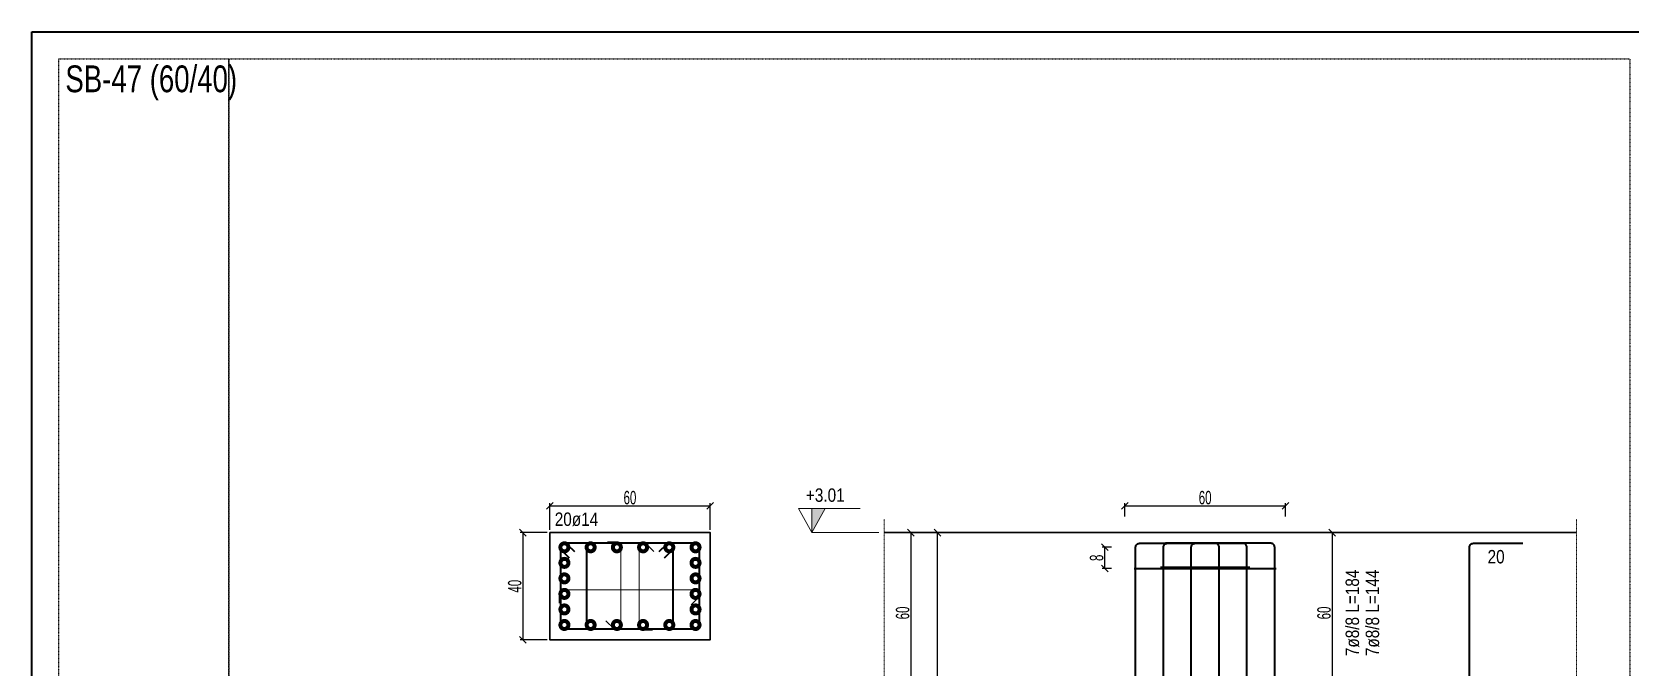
# Model space of a CAD drawing. Header units: millimetres. Extents: x -267 to 94375, y 6431 to 10838.
# Drawn here: x 46803 to 47998, y 9114 to 9589 of the extents above; entities that cross this region are included whole.
import ezdxf
from ezdxf.enums import TextEntityAlignment as Align

# ---------------------------------------------------------------- set-up
doc = ezdxf.new("R2010")
doc.units = ezdxf.units.MM
doc.header["$LTSCALE"] = 0.0001
doc.linetypes.add('DASHED', pattern=[19.05, 12.7, -6.35])
for name, color, linetype, lineweight in [('CIROZ (BEYKENT)', 140, 'Continuous', 20), ('DETAY ANTET (BEYKENT)', 5, 'Continuous', 40), ('DONATI (BEYKENT)', 4, 'Continuous', 35), ('DONATI YAZISI (BEYKENT)', 3, 'Continuous', 20), ('ETRIYE (BEYKENT)', 150, 'Continuous', 35), ('KESIT SINIRI (BEYKENT)', 241, 'DASHED', 20), ('KIRIS (BEYKENT)', 2, 'Continuous', 30), ('KOLON (BEYKENT)', 3, 'Continuous', 30), ('KOLON ISMI (BEYKENT)', 91, 'Continuous', 20), ('KOT CIZGI (BEYKENT)', 120, 'Continuous', 20), ('KOT YAZI (BEYKENT)', 7, 'Continuous', 20), ('OLCU (BEYKENT)', 14, 'Continuous', 20)]:
    doc.layers.add(name, color=color, linetype=linetype, lineweight=lineweight)
doc.styles.add('DONATI YAZISI (BEYKENT)', font='')
doc.styles.add('KLNOLC-25', font='bahnschrift light condensed', dxfattribs={"width": 0.75, "height": 10})
doc.styles.add('KOT (BEYKENT)', font='')
doc.styles.add('YAZI (BEYKENT)', font='')
doc.styles.get('DONATI YAZISI (BEYKENT)').set_extended_font_data('Bahnschrift Light Condensed')
doc.styles.get('KOT (BEYKENT)').set_extended_font_data('Bahnschrift Light Condensed')
doc.styles.get('YAZI (BEYKENT)').set_extended_font_data('Bahnschrift Light Condensed')
doc.dimstyles.new('KLNOLC-25', dxfattribs={"dimtxt": 10, "dimasz": 5, "dimexe": 2, "dimexo": 2, "dimgap": 1, "dimtad": 1, "dimdec": 1, "dimlfac": 0.5, "dimrnd": 0.5, "dimzin": 12, "dimdsep": 46, "dimtxsty": 'KLNOLC-25', "dimblk": 'OBLIQUE', "dimblk1": 'OBLIQUE', "dimblk2": 'OBLIQUE', "dimcen": 0, "dimclrt": 7, "dimadec": 0, "dimazin": 0, "dimtfac": 1, "dimtdec": 4, "dimtix": 1, "dimtmove": 2, "dimatfit": 3, "dimfxl": 1, "dimtzin": 0, "dimarcsym": 0})

# ---------------------------------------------------------------- blocks, each defined once
blk = doc.blocks.new('_Oblique')
at = {"color": 0, "linetype": 'ByBlock', "lineweight": -2}
blk.add_line((-0.5, -0.5), (0.5, 0.5), dxfattribs=at)
blk = doc.blocks.new('*D511')
at = {"layer": 'DEFPOINTS', "color": 0, "lineweight": -3, "transparency": 16777216}
for p in [(47310, 9234.6), (47190, 9214.6), (47310, 9214.6)]:
    blk.add_point(p, dxfattribs=at)
at = {"layer": 'OLCU (BEYKENT)', "color": 0, "lineweight": -2, "transparency": 16777216}
for p, q in [((47190, 9216.6), (47190, 9236.6)), ((47310, 9216.6), (47310, 9236.6)), ((47190, 9234.6), (47310, 9234.6))]:
    blk.add_line(p, q, dxfattribs=at)
at = {"layer": 'OLCU (BEYKENT)', "color": 0, "lineweight": -2, "transparency": 16777216, "xscale": 5, "yscale": 5, "zscale": 5, "rotation": 180}
blk.add_blockref('_Oblique', (47190, 9234.6), dxfattribs=at)
at = {"layer": 'OLCU (BEYKENT)', "color": 0, "lineweight": -2, "transparency": 16777216, "xscale": 5, "yscale": 5, "zscale": 5}
blk.add_blockref('_Oblique', (47310, 9234.6), dxfattribs=at)
at = {"layer": 'OLCU (BEYKENT)', "color": 7, "transparency": 16777216, "insert": (47250, 9240.7), "char_height": 10, "attachment_point": 5, "style": 'KLNOLC-25'}
blk.add_mtext('60', dxfattribs=at)
blk = doc.blocks.new('*D512')
at = {"layer": 'DEFPOINTS', "color": 0, "lineweight": -3, "transparency": 16777216}
for p in [(47190, 9214.6), (47170, 9134.6), (47190, 9134.6)]:
    blk.add_point(p, dxfattribs=at)
at = {"layer": 'OLCU (BEYKENT)', "color": 0, "lineweight": -2, "transparency": 16777216}
for p, q in [((47188, 9214.6), (47168, 9214.6)), ((47170, 9214.6), (47170, 9134.6)), ((47188, 9134.6), (47168, 9134.6))]:
    blk.add_line(p, q, dxfattribs=at)
at = {"layer": 'OLCU (BEYKENT)', "color": 0, "lineweight": -2, "transparency": 16777216, "xscale": 5, "yscale": 5, "zscale": 5}
for p, rotation in [((47170, 9214.6), 90), ((47170, 9134.6), 270)]:
    blk.add_blockref('_Oblique', p, dxfattribs=dict(at, rotation=rotation))
at = {"layer": 'OLCU (BEYKENT)', "color": 7, "transparency": 16777216, "insert": (47163.9, 9174.6), "char_height": 10, "attachment_point": 5, "rotation": 90, "style": 'KLNOLC-25'}
blk.add_mtext('40', dxfattribs=at)
blk = doc.blocks.new('*D518')
at = {"layer": 'DEFPOINTS', "color": 0, "lineweight": -3, "transparency": 16777216}
for p in [(47605, 9203.8), (47612, 9203.8), (47612, 9187.8)]:
    blk.add_point(p, dxfattribs=at)
at = {"layer": 'OLCU (BEYKENT)', "color": 0, "lineweight": -2, "transparency": 16777216}
for p, q in [((47610, 9203.8), (47603, 9203.8)), ((47605, 9187.8), (47605, 9203.8)), ((47610, 9187.8), (47603, 9187.8))]:
    blk.add_line(p, q, dxfattribs=at)
at = {"layer": 'OLCU (BEYKENT)', "color": 0, "lineweight": -2, "transparency": 16777216, "xscale": 5, "yscale": 5, "zscale": 5}
for p, rotation in [((47605, 9203.8), 90), ((47605, 9187.8), 270)]:
    blk.add_blockref('_Oblique', p, dxfattribs=dict(at, rotation=rotation))
at = {"layer": 'OLCU (BEYKENT)', "color": 7, "transparency": 16777216, "insert": (47598.9, 9195.8), "char_height": 10, "attachment_point": 5, "rotation": 90, "style": 'KLNOLC-25'}
blk.add_mtext('8', dxfattribs=at)
blk = doc.blocks.new('*D520')
at = {"layer": 'DEFPOINTS', "color": 0, "lineweight": -3, "transparency": 16777216}
for p in [(47760, 9214.6), (47760, 9094.6), (47775, 9094.6)]:
    blk.add_point(p, dxfattribs=at)
at = {"layer": 'OLCU (BEYKENT)', "color": 0, "lineweight": -2, "transparency": 16777216}
for p, q in [((47762, 9214.6), (47777, 9214.6)), ((47775, 9214.6), (47775, 9094.6)), ((47762, 9094.6), (47777, 9094.6))]:
    blk.add_line(p, q, dxfattribs=at)
at = {"layer": 'OLCU (BEYKENT)', "color": 0, "lineweight": -2, "transparency": 16777216, "xscale": 5, "yscale": 5, "zscale": 5}
for p, rotation in [((47775, 9214.6), 90), ((47775, 9094.6), 270)]:
    blk.add_blockref('_Oblique', p, dxfattribs=dict(at, rotation=rotation))
at = {"layer": 'OLCU (BEYKENT)', "color": 7, "transparency": 16777216, "insert": (47768.9, 9154.6), "char_height": 10, "attachment_point": 5, "rotation": 90, "style": 'KLNOLC-25'}
blk.add_mtext('60', dxfattribs=at)
blk = doc.blocks.new('*D538')
at = {"layer": 'DEFPOINTS', "color": 0, "lineweight": -3, "transparency": 16777216}
for p in [(47440, 9214.6), (47440, 9094.6), (47460, 9094.6)]:
    blk.add_point(p, dxfattribs=at)
at = {"layer": 'OLCU (BEYKENT)', "color": 0, "lineweight": -2, "transparency": 16777216}
for p, q in [((47442, 9214.6), (47462, 9214.6)), ((47460, 9214.6), (47460, 9094.6)), ((47442, 9094.6), (47462, 9094.6))]:
    blk.add_line(p, q, dxfattribs=at)
at = {"layer": 'OLCU (BEYKENT)', "color": 0, "lineweight": -2, "transparency": 16777216, "xscale": 5, "yscale": 5, "zscale": 5}
for p, rotation in [((47460, 9214.6), 90), ((47460, 9094.6), 270)]:
    blk.add_blockref('_Oblique', p, dxfattribs=dict(at, rotation=rotation))
at = {"layer": 'OLCU (BEYKENT)', "color": 7, "transparency": 16777216, "insert": (47453.9, 9154.6), "char_height": 10, "attachment_point": 5, "rotation": 90, "style": 'KLNOLC-25'}
blk.add_mtext('60', dxfattribs=at)
blk = doc.blocks.new('*D539')
at = {"layer": 'DEFPOINTS', "color": 0, "lineweight": -3, "transparency": 16777216}
for p in [(47440, 9214.6), (47480, 9214.6), (47440, 8582.6)]:
    blk.add_point(p, dxfattribs=at)
at = {"layer": 'OLCU (BEYKENT)', "color": 0, "lineweight": -2, "transparency": 16777216}
for p, q in [((47442, 9214.6), (47482, 9214.6)), ((47480, 8582.6), (47480, 9214.6)), ((47442, 8582.6), (47482, 8582.6))]:
    blk.add_line(p, q, dxfattribs=at)
at = {"layer": 'OLCU (BEYKENT)', "color": 0, "lineweight": -2, "transparency": 16777216, "xscale": 5, "yscale": 5, "zscale": 5}
for p, rotation in [((47480, 9214.6), 90), ((47480, 8582.6), 270)]:
    blk.add_blockref('_Oblique', p, dxfattribs=dict(at, rotation=rotation))
at = {"layer": 'OLCU (BEYKENT)', "color": 7, "transparency": 16777216, "insert": (47473.9, 8898.6), "char_height": 10, "attachment_point": 5, "rotation": 90, "style": 'KLNOLC-25'}
blk.add_mtext('316', dxfattribs=at)
blk = doc.blocks.new('*D540')
at = {"layer": 'DEFPOINTS', "color": 0, "lineweight": -3, "transparency": 16777216}
for p in [(47620, 9224.6), (47740, 9234.6), (47740, 9224.6)]:
    blk.add_point(p, dxfattribs=at)
at = {"layer": 'OLCU (BEYKENT)', "color": 0, "lineweight": -2, "transparency": 16777216}
for p, q in [((47620, 9226.6), (47620, 9236.6)), ((47740, 9226.6), (47740, 9236.6)), ((47620, 9234.6), (47740, 9234.6))]:
    blk.add_line(p, q, dxfattribs=at)
at = {"layer": 'OLCU (BEYKENT)', "color": 0, "lineweight": -2, "transparency": 16777216, "xscale": 5, "yscale": 5, "zscale": 5, "rotation": 180}
blk.add_blockref('_Oblique', (47620, 9234.6), dxfattribs=at)
at = {"layer": 'OLCU (BEYKENT)', "color": 0, "lineweight": -2, "transparency": 16777216, "xscale": 5, "yscale": 5, "zscale": 5}
blk.add_blockref('_Oblique', (47740, 9234.6), dxfattribs=at)
at = {"layer": 'OLCU (BEYKENT)', "color": 7, "transparency": 16777216, "insert": (47680, 9240.7), "char_height": 10, "attachment_point": 5, "style": 'KLNOLC-25'}
blk.add_mtext('60', dxfattribs=at)

msp = doc.modelspace()

# ---------------------------------------------------------------- linework, layer by layer
at = {"layer": 'CIROZ (BEYKENT)'}
for points in [[(47232.09, 9148.82), (47238.1, 9142.81, 0.6681786), (47243.22, 9144.93), (47243.22, 9204.64, 0.4142136), (47240.22, 9207.64), (47233.22, 9207.64)], [(47267.95, 9200.46), (47261.94, 9206.47, 0.6681786), (47256.82, 9204.35), (47256.82, 9144.64, 0.4142136), (47259.82, 9141.64), (47266.82, 9141.64)], [(47295.84, 9160.71), (47301.85, 9166.72, 0.6681786), (47299.73, 9171.84), (47200.02, 9171.84, 0.4142136), (47197.02, 9168.84), (47197.02, 9161.84)]]:
    msp.add_lwpolyline(points, format="xyb", dxfattribs=at)
at = {"layer": 'DETAY ANTET (BEYKENT)'}
msp.add_lwpolyline([(46802.96, 9588.64), (48017.52, 9588.64), (48017.52, 8168.64), (46802.96, 8168.64), (46802.96, 9588.64)], close=True, dxfattribs=at)
at = {"layer": 'DETAY ANTET (BEYKENT)', "color": 7, "linetype": 'DASHED', "lineweight": -3, "ltscale": 2}
for points in [[(46822.96, 9568.64), (47997.52, 9568.64), (47997.52, 8188.64), (46822.96, 8188.64)], [(46950.02, 9568.64), (46950.02, 8188.64)]]:
    msp.add_lwpolyline(points, close=True, dxfattribs=at)
at = {"layer": 'DONATI (BEYKENT)', "const_width": 6}
for points in [[(47199.52, 9203.64, 1), (47202.52, 9203.64, 1)], [(47219.12, 9203.64, 1), (47222.12, 9203.64, 1)], [(47238.72, 9203.64, 1), (47241.72, 9203.64, 1)], [(47258.32, 9203.64, 1), (47261.32, 9203.64, 1)], [(47277.92, 9203.64, 1), (47280.92, 9203.64, 1)], [(47297.52, 9203.64, 1), (47300.52, 9203.64, 1)], [(47199.52, 9192.04, 1), (47202.52, 9192.04, 1)], [(47297.52, 9192.04, 1), (47300.52, 9192.04, 1)], [(47199.52, 9180.44, 1), (47202.52, 9180.44, 1)], [(47297.52, 9180.44, 1), (47300.52, 9180.44, 1)], [(47199.52, 9168.84, 1), (47202.52, 9168.84, 1)], [(47297.52, 9168.84, 1), (47300.52, 9168.84, 1)], [(47199.52, 9157.24, 1), (47202.52, 9157.24, 1)], [(47297.52, 9157.24, 1), (47300.52, 9157.24, 1)], [(47199.52, 9145.64, 1), (47202.52, 9145.64, 1)], [(47219.12, 9145.64, 1), (47222.12, 9145.64, 1)], [(47238.72, 9145.64, 1), (47241.72, 9145.64, 1)], [(47258.32, 9145.64, 1), (47261.32, 9145.64, 1)], [(47277.92, 9145.64, 1), (47280.92, 9145.64, 1)], [(47297.52, 9145.64, 1), (47300.52, 9145.64, 1)]]:
    msp.add_lwpolyline(points, format="xyb", close=True, dxfattribs=at)
at = {"layer": 'DONATI (BEYKENT)'}
for points in [[(47628.02, 8752.64), (47628.02, 9203.64, -0.4142136), (47631.02, 9206.64), (47668.02, 9206.64)], [(47648.82, 8752.64), (47648.82, 9203.64, -0.4142136), (47651.82, 9206.64), (47688.82, 9206.64)], [(47690.42, 8752.64), (47690.42, 9203.64, 0.4142136), (47687.42, 9206.64), (47650.42, 9206.64)], [(47669.62, 8752.64), (47669.62, 9203.64, -0.4142136), (47672.62, 9206.64), (47709.62, 9206.64)], [(47711.22, 8752.64), (47711.22, 9203.64, 0.4142136), (47708.22, 9206.64), (47671.22, 9206.64)], [(47732.02, 8752.64), (47732.02, 9203.64, 0.4142136), (47729.02, 9206.64), (47692.02, 9206.64)], [(47877.52, 8752.64), (47877.52, 9203.64, -0.4142136), (47880.52, 9206.64), (47917.52, 9206.64)]]:
    msp.add_lwpolyline(points, format="xyb", dxfattribs=at)
at = {"layer": 'ETRIYE (BEYKENT)'}
msp.add_line((47646.62, 9188.84), (47713.42, 9188.84), dxfattribs=at)
for points in [[(47208.78, 9200.15), (47203.14, 9205.79, 0.6681786), (47198.02, 9203.66), (47198.02, 9145.64, 0.4142136), (47201.02, 9142.64), (47299.02, 9142.64, 0.4142136), (47302.02, 9145.64), (47302.02, 9203.64, 0.4142136), (47299.02, 9206.64), (47201.02, 9206.64), (47200.99, 9206.64, 0.6681786), (47198.87, 9201.52), (47204.51, 9195.88)], [(47275.93, 9195.88), (47281.57, 9201.52, 0.6681786), (47279.45, 9206.64), (47220.62, 9206.64, 0.4142136), (47217.62, 9203.64), (47217.62, 9145.64, 0.4142136), (47220.62, 9142.64), (47279.42, 9142.64, 0.4142136), (47282.42, 9145.64), (47282.42, 9203.64), (47282.42, 9203.66, 0.6681786), (47277.3, 9205.79), (47271.66, 9200.15)]]:
    msp.add_lwpolyline(points, format="xyb", dxfattribs=at)
msp.add_lwpolyline([(47627.02, 9187.84), (47733.02, 9187.84)], dxfattribs=at)
at = {"layer": 'KESIT SINIRI (BEYKENT)'}
for p, q in [((47440.02, 9224.64), (47440.02, 9084.64)), ((47957.52, 9224.64), (47957.52, 9084.64))]:
    msp.add_line(p, q, dxfattribs=at)
at = {"layer": 'KIRIS (BEYKENT)'}
msp.add_line((47957.52, 9214.64), (47440.02, 9214.64), dxfattribs=at)
at = {"layer": 'KOLON (BEYKENT)'}
msp.add_lwpolyline([(47190.02, 9214.64), (47190.02, 9134.64), (47310.02, 9134.64), (47310.02, 9214.64)], close=True, dxfattribs=at)
at = {"layer": 'KOT CIZGI (BEYKENT)'}
msp.add_line((47386.02, 9214.64), (47436.02, 9214.64), dxfattribs=at)
msp.add_lwpolyline([(47386.02, 9214.64), (47386.02, 9232.64), (47396.02, 9232.64), (47386.02, 9214.64), (47376.02, 9232.64), (47422.02, 9232.64)], dxfattribs=at)
msp.add_solid([(47386.02, 9214.64), (47386.02, 9232.64), (47396.02, 9232.64)], dxfattribs=at)

# ---------------------------------------------------------------- texts
at = {"layer": 'DONATI YAZISI (BEYKENT)', "style": 'DONATI YAZISI (BEYKENT)'}
for s, p in [('20ø14', (47210.02, 9224.64)), ('20', (47897.52, 9196.64))]:
    msp.add_text(s, height=10, dxfattribs=at).set_placement(p, align=Align.MIDDLE_CENTER)
for s, p in [('7ø8/8 L=184', (47790.02, 9154.64)), ('7ø8/8 L=144', (47805.02, 9154.64))]:
    msp.add_text(s, height=10, rotation=90, dxfattribs=at).set_placement(p, align=Align.MIDDLE_CENTER)
at = {"layer": 'KOLON ISMI (BEYKENT)', "style": 'YAZI (BEYKENT)', "width": 0.9}
msp.add_text('SB-47 (60/40)', height=20, dxfattribs=at).set_placement((46827.96, 9543.64))
at = {"layer": 'KOT YAZI (BEYKENT)', "style": 'KOT (BEYKENT)'}
msp.add_text('+3.01', height=10, dxfattribs=at).set_placement((47396.02, 9242.64), align=Align.MIDDLE_CENTER)

# ---------------------------------------------------------------- dimensions: what is measured, and where the dimension line sits
at = {"layer": 'OLCU (BEYKENT)'}
for base, p1, p2, picture, middle in [((47310.02, 9234.64), (47190.02, 9214.64), (47310.02, 9214.64), '*D511', (47250.02, 9240.74)), ((47740.02, 9234.64), (47620.02, 9224.64), (47740.02, 9224.64), '*D540', (47680.02, 9240.74))]:
    dim = msp.add_linear_dim(base=base, p1=p1, p2=p2, dimstyle='KLNOLC-25', dxfattribs=at)
    dim.commit()
    dim.dimension.update_dxf_attribs({"geometry": picture, "text_midpoint": middle})
for base, p1, p2, picture, middle in [((47170.02, 9134.64), (47190.02, 9214.64), (47190.02, 9134.64), '*D512', (47163.92, 9174.64)), ((47460.02, 9094.64), (47440.02, 9214.64), (47440.02, 9094.64), '*D538', (47453.92, 9154.64)), ((47480.02, 9214.64), (47440.02, 8582.64), (47440.02, 9214.64), '*D539', (47473.92, 8898.64)), ((47775.02, 9094.64), (47760.02, 9214.64), (47760.02, 9094.64), '*D520', (47768.92, 9154.64)), ((47605.02, 9203.84), (47612.02, 9187.84), (47612.02, 9203.84), '*D518', (47598.92, 9195.84))]:
    dim = msp.add_linear_dim(base=base, p1=p1, p2=p2, angle=90, dimstyle='KLNOLC-25', dxfattribs=at)
    dim.commit()
    dim.dimension.update_dxf_attribs({"geometry": picture, "text_midpoint": middle})

doc.saveas('drawing.dxf')
